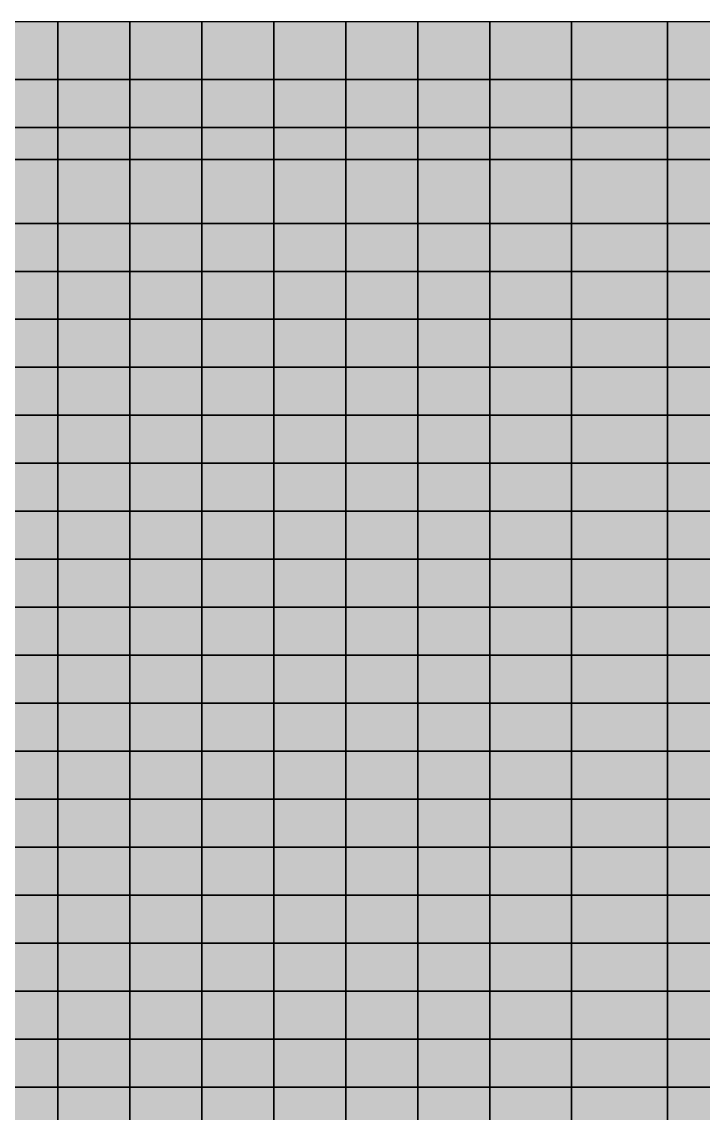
# Model space of a CAD drawing. Header units: inches. Extents: x -100 to 100, y -41 to 41.
# Drawn here: x 43.05 to 57.24, y -18.54 to 4.2 of the extents above; entities that cross this region are included whole.
import ezdxf

# ---------------------------------------------------------------- set-up
doc = ezdxf.new("R2010")
doc.units = ezdxf.units.IN
doc.header["$MEASUREMENT"] = 0

msp = doc.modelspace()

# ---------------------------------------------------------------- linework, layer by layer
at = {"color": 18, "true_color": 0x000000, "transparency": 33554532}
for p, q in [((43.8, 4.2), (42.3, 4.2)), ((43.8, 3), (43.8, 4.2)), ((45.3, 4.2), (43.8, 4.2)), ((43.8, 4.2), (43.8, 3)), ((45.3, 3), (45.3, 4.2)), ((46.8, 4.2), (45.3, 4.2)), ((45.3, 4.2), (45.3, 3)), ((46.8, 3), (46.8, 4.2)), ((48.3, 4.2), (46.8, 4.2)), ((46.8, 4.2), (46.8, 3)), ((48.3, 3), (48.3, 4.2)), ((49.8, 4.2), (48.3, 4.2)), ((48.3, 4.2), (48.3, 3)), ((49.8, 3), (49.8, 4.2)), ((51.3, 4.2), (49.8, 4.2)), ((49.8, 4.2), (49.8, 3)), ((51.3, 3), (51.3, 4.2)), ((52.8, 4.2), (51.3, 4.2)), ((51.3, 4.2), (51.3, 3)), ((52.8, 3), (52.8, 4.2)), ((54.5, 4.2), (52.8, 4.2)), ((52.8, 4.2), (52.8, 3)), ((54.5, 3), (54.5, 4.2)), ((56.5, 4.2), (54.5, 4.2)), ((54.5, 4.2), (54.5, 3)), ((54.5, 4.2), (54.5, 4.2)), ((56.5, 3), (56.5, 4.2)), ((58.5, 4.2), (56.5, 4.2)), ((56.5, 4.2), (56.5, 3)), ((43.8, 3), (42.3, 3)), ((42.3, 3), (43.8, 3)), ((43.8, 2), (43.8, 3)), ((45.3, 3), (43.8, 3)), ((43.8, 3), (43.8, 2)), ((43.8, 3), (45.3, 3)), ((45.3, 2), (45.3, 3)), ((46.8, 3), (45.3, 3)), ((45.3, 3), (45.3, 2)), ((45.3, 3), (46.8, 3)), ((46.8, 2), (46.8, 3)), ((46.8, 3), (46.8, 2)), ((48.3, 3), (46.8, 3)), ((46.8, 3), (48.3, 3)), ((48.3, 2), (48.3, 3)), ((48.3, 3), (48.3, 2)), ((49.8, 3), (48.3, 3)), ((48.3, 3), (49.8, 3)), ((49.8, 2), (49.8, 3)), ((49.8, 3), (49.8, 2)), ((51.3, 3), (49.8, 3)), ((49.8, 3), (51.3, 3)), ((51.3, 2), (51.3, 3)), ((52.8, 3), (51.3, 3)), ((51.3, 3), (51.3, 2)), ((51.3, 3), (52.8, 3)), ((52.8, 2), (52.8, 3)), ((52.8, 3), (52.8, 2)), ((54.5, 3), (52.8, 3)), ((52.8, 3), (54.5, 3)), ((54.5, 2), (54.5, 3)), ((56.5, 3), (54.5, 3)), ((54.5, 3), (54.5, 2)), ((54.5, 3), (56.5, 3)), ((54.5, 3), (54.5, 3)), ((56.5, 2), (56.5, 3)), ((58.5, 3), (56.5, 3)), ((56.5, 3), (56.5, 2)), ((56.5, 3), (58.5, 3)), ((43.8, 2), (42.3, 2)), ((42.3, 2), (43.8, 2)), ((43.8, 1.33), (43.8, 2)), ((45.3, 2), (43.8, 2)), ((43.8, 2), (43.8, 1.33)), ((43.8, 2), (45.3, 2)), ((45.3, 1.33), (45.3, 2)), ((46.8, 2), (45.3, 2)), ((45.3, 2), (45.3, 1.33)), ((45.3, 2), (46.8, 2)), ((46.8, 1.33), (46.8, 2)), ((48.3, 2), (46.8, 2)), ((46.8, 2), (46.8, 1.33)), ((46.8, 2), (48.3, 2)), ((48.3, 1.33), (48.3, 2)), ((49.8, 2), (48.3, 2)), ((48.3, 2), (48.3, 1.33)), ((48.3, 2), (49.8, 2)), ((49.8, 1.33), (49.8, 2)), ((51.3, 2), (49.8, 2)), ((49.8, 2), (49.8, 1.33)), ((49.8, 2), (51.3, 2)), ((51.3, 1.33), (51.3, 2)), ((51.3, 2), (51.3, 1.33)), ((52.8, 2), (51.3, 2)), ((51.3, 2), (52.8, 2)), ((52.8, 1.33), (52.8, 2)), ((54.5, 2), (52.8, 2)), ((52.8, 2), (52.8, 1.33)), ((52.8, 2), (54.5, 2)), ((54.5, 1.33), (54.5, 2)), ((56.5, 2), (54.5, 2)), ((54.5, 2), (54.5, 1.33)), ((54.5, 2), (56.5, 2)), ((54.5, 2), (54.5, 2)), ((56.5, 1.33), (56.5, 2)), ((58.5, 2), (56.5, 2)), ((56.5, 2), (56.5, 1.33)), ((56.5, 2), (58.5, 2)), ((43.8, 1.33), (42.3, 1.33)), ((42.3, 1.33), (43.8, 1.33)), ((43.8, 0), (43.8, 1.33)), ((45.3, 1.33), (43.8, 1.33)), ((43.8, 1.33), (43.8, 0)), ((43.8, 1.33), (45.3, 1.33)), ((45.3, 0), (45.3, 1.33)), ((46.8, 1.33), (45.3, 1.33)), ((45.3, 1.33), (45.3, 0)), ((45.3, 1.33), (46.8, 1.33)), ((46.8, 0), (46.8, 1.33)), ((48.3, 1.33), (46.8, 1.33)), ((46.8, 1.33), (46.8, 0)), ((46.8, 1.33), (48.3, 1.33)), ((48.3, 0), (48.3, 1.33)), ((49.8, 1.33), (48.3, 1.33)), ((48.3, 1.33), (48.3, 0)), ((48.3, 1.33), (49.8, 1.33)), ((49.8, 0), (49.8, 1.33)), ((51.3, 1.33), (49.8, 1.33)), ((49.8, 1.33), (49.8, 0)), ((49.8, 1.33), (51.3, 1.33)), ((51.3, 0), (51.3, 1.33)), ((51.3, 1.33), (51.3, 0)), ((52.8, 1.33), (51.3, 1.33)), ((51.3, 1.33), (52.8, 1.33)), ((52.8, 0), (52.8, 1.33)), ((54.5, 1.33), (52.8, 1.33)), ((52.8, 1.33), (52.8, 0)), ((52.8, 1.33), (54.5, 1.33)), ((54.5, 0), (54.5, 1.33)), ((56.5, 1.33), (54.5, 1.33)), ((54.5, 1.33), (54.5, 0)), ((54.5, 1.33), (56.5, 1.33)), ((54.5, 1.33), (54.5, 1.33)), ((56.5, 0), (56.5, 1.33)), ((58.5, 1.33), (56.5, 1.33)), ((56.5, 1.33), (56.5, 0)), ((56.5, 1.33), (58.5, 1.33)), ((43.8, 0), (42.3, 0)), ((42.3, 0), (43.8, 0)), ((43.8, -1), (43.8, 0)), ((43.8, 0), (43.8, -1)), ((45.3, 0), (43.8, 0)), ((43.8, 0), (45.3, 0)), ((45.3, -1), (45.3, 0)), ((45.3, 0), (45.3, -1)), ((46.8, 0), (45.3, 0)), ((45.3, 0), (46.8, 0)), ((46.8, -1), (46.8, 0)), ((46.8, 0), (46.8, -1)), ((48.3, 0), (46.8, 0)), ((46.8, 0), (48.3, 0)), ((48.3, -1), (48.3, 0)), ((48.3, 0), (48.3, -1)), ((49.8, 0), (48.3, 0)), ((48.3, 0), (49.8, 0)), ((49.8, -1), (49.8, 0)), ((49.8, 0), (49.8, -1)), ((51.3, 0), (49.8, 0)), ((49.8, 0), (51.3, 0)), ((51.3, -1), (51.3, 0)), ((51.3, 0), (51.3, -1)), ((52.8, 0), (51.3, 0)), ((51.3, 0), (52.8, 0)), ((52.8, -1), (52.8, 0)), ((54.5, 0), (52.8, 0)), ((52.8, 0), (52.8, -1)), ((52.8, 0), (54.5, 0)), ((54.5, -1), (54.5, 0)), ((54.5, 0), (56.5, 0)), ((56.5, 0), (54.5, 0)), ((54.5, 0), (54.5, -1)), ((54.5, 0), (54.5, 0)), ((56.5, -1), (56.5, 0)), ((58.5, 0), (56.5, 0)), ((56.5, 0), (56.5, -1)), ((56.5, 0), (58.5, 0)), ((43.8, -1), (42.3, -1)), ((42.3, -1), (43.8, -1)), ((43.8, -2), (43.8, -1)), ((45.3, -1), (43.8, -1)), ((43.8, -1), (43.8, -2)), ((43.8, -1), (45.3, -1)), ((45.3, -2), (45.3, -1)), ((46.8, -1), (45.3, -1)), ((45.3, -1), (45.3, -2)), ((45.3, -1), (46.8, -1)), ((46.8, -2), (46.8, -1)), ((46.8, -1), (46.8, -2)), ((48.3, -1), (46.8, -1)), ((46.8, -1), (48.3, -1)), ((48.3, -2), (48.3, -1)), ((48.3, -1), (48.3, -2)), ((49.8, -1), (48.3, -1)), ((48.3, -1), (49.8, -1)), ((49.8, -2), (49.8, -1)), ((49.8, -1), (49.8, -2)), ((51.3, -1), (49.8, -1)), ((49.8, -1), (51.3, -1)), ((51.3, -2), (51.3, -1)), ((52.8, -1), (51.3, -1)), ((51.3, -1), (51.3, -2)), ((51.3, -1), (52.8, -1)), ((52.8, -2), (52.8, -1)), ((54.5, -1), (52.8, -1)), ((52.8, -1), (52.8, -2)), ((52.8, -1), (54.5, -1)), ((54.5, -2), (54.5, -1)), ((56.5, -1), (54.5, -1)), ((54.5, -1), (54.5, -2)), ((54.5, -1), (56.5, -1)), ((54.5, -1), (54.5, -1)), ((56.5, -2), (56.5, -1)), ((58.5, -1), (56.5, -1)), ((56.5, -1), (56.5, -2)), ((56.5, -1), (58.5, -1)), ((43.8, -2), (42.3, -2)), ((42.3, -2), (43.8, -2)), ((43.8, -3), (43.8, -2)), ((45.3, -2), (43.8, -2)), ((43.8, -2), (43.8, -3)), ((43.8, -2), (45.3, -2)), ((45.3, -3), (45.3, -2)), ((46.8, -2), (45.3, -2)), ((45.3, -2), (45.3, -3)), ((45.3, -2), (46.8, -2)), ((46.8, -3), (46.8, -2)), ((46.8, -2), (46.8, -3)), ((48.3, -2), (46.8, -2)), ((46.8, -2), (48.3, -2)), ((48.3, -3), (48.3, -2)), ((49.8, -2), (48.3, -2)), ((48.3, -2), (48.3, -3)), ((48.3, -2), (49.8, -2)), ((49.8, -3), (49.8, -2)), ((51.3, -2), (49.8, -2)), ((49.8, -2), (49.8, -3)), ((49.8, -2), (51.3, -2)), ((51.3, -3), (51.3, -2)), ((52.8, -2), (51.3, -2)), ((51.3, -2), (51.3, -3)), ((51.3, -2), (52.8, -2)), ((52.8, -3), (52.8, -2)), ((52.8, -2), (54.5, -2)), ((54.5, -2), (52.8, -2)), ((52.8, -2), (52.8, -3)), ((54.5, -3), (54.5, -2)), ((56.5, -2), (54.5, -2)), ((54.5, -2), (54.5, -3)), ((54.5, -2), (56.5, -2)), ((54.5, -2), (54.5, -2)), ((56.5, -3), (56.5, -2)), ((58.5, -2), (56.5, -2)), ((56.5, -2), (56.5, -3)), ((56.5, -2), (58.5, -2)), ((43.8, -3), (42.3, -3)), ((42.3, -3), (43.8, -3)), ((43.8, -4), (43.8, -3)), ((45.3, -3), (43.8, -3)), ((43.8, -3), (43.8, -4)), ((43.8, -3), (45.3, -3)), ((45.3, -4), (45.3, -3)), ((46.8, -3), (45.3, -3)), ((45.3, -3), (45.3, -4)), ((45.3, -3), (46.8, -3)), ((46.8, -4), (46.8, -3)), ((46.8, -3), (48.3, -3)), ((46.8, -3), (46.8, -4)), ((48.3, -3), (46.8, -3)), ((48.3, -4), (48.3, -3)), ((49.8, -3), (48.3, -3)), ((48.3, -3), (48.3, -4)), ((48.3, -3), (49.8, -3)), ((49.8, -4), (49.8, -3)), ((51.3, -3), (49.8, -3)), ((49.8, -3), (49.8, -4)), ((49.8, -3), (51.3, -3)), ((51.3, -4), (51.3, -3)), ((52.8, -3), (51.3, -3)), ((51.3, -3), (51.3, -4)), ((51.3, -3), (52.8, -3)), ((52.8, -4), (52.8, -3)), ((54.5, -3), (52.8, -3)), ((52.8, -3), (52.8, -4)), ((52.8, -3), (54.5, -3)), ((54.5, -4), (54.5, -3)), ((56.5, -3), (54.5, -3)), ((54.5, -3), (54.5, -4)), ((54.5, -3), (56.5, -3)), ((54.5, -3), (54.5, -3)), ((56.5, -4), (56.5, -3)), ((58.5, -3), (56.5, -3)), ((56.5, -3), (56.5, -4)), ((56.5, -3), (58.5, -3)), ((43.8, -4), (42.3, -4)), ((42.3, -4), (43.8, -4)), ((43.8, -5), (43.8, -4)), ((45.3, -4), (43.8, -4)), ((43.8, -4), (43.8, -5)), ((43.8, -4), (45.3, -4)), ((45.3, -5), (45.3, -4)), ((46.8, -4), (45.3, -4)), ((45.3, -4), (45.3, -5)), ((45.3, -4), (46.8, -4)), ((46.8, -5), (46.8, -4)), ((46.8, -4), (46.8, -5)), ((48.3, -4), (46.8, -4)), ((46.8, -4), (48.3, -4)), ((48.3, -5), (48.3, -4)), ((48.3, -4), (48.3, -5)), ((49.8, -4), (48.3, -4)), ((48.3, -4), (49.8, -4)), ((49.8, -5), (49.8, -4)), ((49.8, -4), (49.8, -5)), ((51.3, -4), (49.8, -4)), ((49.8, -4), (51.3, -4)), ((51.3, -5), (51.3, -4)), ((52.8, -4), (51.3, -4)), ((51.3, -4), (51.3, -5)), ((51.3, -4), (52.8, -4)), ((52.8, -5), (52.8, -4)), ((54.5, -4), (52.8, -4)), ((52.8, -4), (52.8, -5)), ((52.8, -4), (54.5, -4)), ((54.5, -5), (54.5, -4)), ((56.5, -4), (54.5, -4)), ((54.5, -4), (54.5, -5)), ((54.5, -4), (56.5, -4)), ((54.5, -4), (54.5, -4)), ((56.5, -5), (56.5, -4)), ((58.5, -4), (56.5, -4)), ((56.5, -4), (56.5, -5)), ((56.5, -4), (58.5, -4)), ((43.8, -5), (42.3, -5)), ((42.3, -5), (43.8, -5)), ((43.8, -6), (43.8, -5)), ((45.3, -5), (43.8, -5)), ((43.8, -5), (43.8, -6)), ((43.8, -5), (45.3, -5)), ((45.3, -6), (45.3, -5)), ((46.8, -5), (45.3, -5)), ((45.3, -5), (45.3, -6)), ((45.3, -5), (46.8, -5)), ((46.8, -6), (46.8, -5)), ((46.8, -5), (46.8, -6)), ((48.3, -5), (46.8, -5)), ((46.8, -5), (48.3, -5)), ((48.3, -6), (48.3, -5)), ((49.8, -5), (48.3, -5)), ((48.3, -5), (48.3, -6)), ((48.3, -5), (49.8, -5)), ((49.8, -6), (49.8, -5)), ((51.3, -5), (49.8, -5)), ((49.8, -5), (49.8, -6)), ((49.8, -5), (51.3, -5)), ((51.3, -6), (51.3, -5)), ((52.8, -5), (51.3, -5)), ((51.3, -5), (51.3, -6)), ((51.3, -5), (52.8, -5)), ((52.8, -6), (52.8, -5)), ((54.5, -5), (52.8, -5)), ((52.8, -5), (52.8, -6)), ((52.8, -5), (54.5, -5)), ((54.5, -6), (54.5, -5)), ((56.5, -5), (54.5, -5)), ((54.5, -5), (54.5, -6)), ((54.5, -5), (56.5, -5)), ((54.5, -5), (54.5, -5)), ((56.5, -6), (56.5, -5)), ((56.5, -5), (58.5, -5)), ((58.5, -5), (56.5, -5)), ((56.5, -5), (56.5, -6)), ((43.8, -6), (42.3, -6)), ((42.3, -6), (43.8, -6)), ((43.8, -7), (43.8, -6)), ((45.3, -6), (43.8, -6)), ((43.8, -6), (43.8, -7)), ((43.8, -6), (45.3, -6)), ((45.3, -7), (45.3, -6)), ((46.8, -6), (45.3, -6)), ((45.3, -6), (45.3, -7)), ((45.3, -6), (46.8, -6)), ((46.8, -7), (46.8, -6)), ((46.8, -6), (46.8, -7)), ((48.3, -6), (46.8, -6)), ((46.8, -6), (48.3, -6)), ((48.3, -7), (48.3, -6)), ((49.8, -6), (48.3, -6)), ((48.3, -6), (48.3, -7)), ((48.3, -6), (49.8, -6)), ((49.8, -7), (49.8, -6)), ((51.3, -6), (49.8, -6)), ((49.8, -6), (49.8, -7)), ((49.8, -6), (51.3, -6)), ((51.3, -7), (51.3, -6)), ((52.8, -6), (51.3, -6)), ((51.3, -6), (51.3, -7)), ((51.3, -6), (52.8, -6)), ((52.8, -7), (52.8, -6)), ((54.5, -6), (52.8, -6)), ((52.8, -6), (52.8, -7)), ((52.8, -6), (54.5, -6)), ((54.5, -7), (54.5, -6)), ((56.5, -6), (54.5, -6)), ((54.5, -6), (54.5, -7)), ((54.5, -6), (56.5, -6)), ((54.5, -6), (54.5, -6)), ((56.5, -7), (56.5, -6)), ((58.5, -6), (56.5, -6)), ((56.5, -6), (56.5, -7)), ((56.5, -6), (58.5, -6)), ((42.3, -7), (43.8, -7)), ((43.8, -7), (42.3, -7)), ((43.8, -8), (43.8, -7)), ((45.3, -7), (43.8, -7)), ((43.8, -7), (43.8, -8)), ((43.8, -7), (45.3, -7)), ((45.3, -8), (45.3, -7)), ((46.8, -7), (45.3, -7)), ((45.3, -7), (45.3, -8)), ((45.3, -7), (46.8, -7)), ((46.8, -8), (46.8, -7)), ((46.8, -7), (46.8, -8)), ((48.3, -7), (46.8, -7)), ((46.8, -7), (48.3, -7)), ((48.3, -8), (48.3, -7)), ((48.3, -7), (49.8, -7)), ((49.8, -7), (48.3, -7)), ((48.3, -7), (48.3, -8)), ((49.8, -8), (49.8, -7)), ((51.3, -7), (49.8, -7)), ((49.8, -7), (49.8, -8)), ((49.8, -7), (51.3, -7)), ((51.3, -8), (51.3, -7)), ((52.8, -7), (51.3, -7)), ((51.3, -7), (51.3, -8)), ((51.3, -7), (52.8, -7)), ((52.8, -8), (52.8, -7)), ((54.5, -7), (52.8, -7)), ((52.8, -7), (52.8, -8)), ((52.8, -7), (54.5, -7)), ((54.5, -8), (54.5, -7)), ((56.5, -7), (54.5, -7)), ((54.5, -7), (54.5, -8)), ((54.5, -7), (56.5, -7)), ((54.5, -7), (54.5, -7)), ((56.5, -8), (56.5, -7)), ((58.5, -7), (56.5, -7)), ((56.5, -7), (56.5, -8)), ((56.5, -7), (58.5, -7)), ((43.8, -8), (42.3, -8)), ((42.3, -8), (43.8, -8)), ((43.8, -9), (43.8, -8)), ((45.3, -8), (43.8, -8)), ((43.8, -8), (43.8, -9)), ((43.8, -8), (45.3, -8)), ((45.3, -9), (45.3, -8)), ((46.8, -8), (45.3, -8)), ((45.3, -8), (45.3, -9)), ((45.3, -8), (46.8, -8)), ((46.8, -9), (46.8, -8)), ((48.3, -8), (46.8, -8)), ((46.8, -8), (46.8, -9)), ((46.8, -8), (48.3, -8)), ((48.3, -9), (48.3, -8)), ((49.8, -8), (48.3, -8)), ((48.3, -8), (48.3, -9)), ((48.3, -8), (49.8, -8)), ((49.8, -9), (49.8, -8)), ((51.3, -8), (49.8, -8)), ((49.8, -8), (49.8, -9)), ((49.8, -8), (51.3, -8)), ((51.3, -9), (51.3, -8)), ((52.8, -8), (51.3, -8)), ((51.3, -8), (51.3, -9)), ((51.3, -8), (52.8, -8)), ((52.8, -9), (52.8, -8)), ((54.5, -8), (52.8, -8)), ((52.8, -8), (52.8, -9)), ((52.8, -8), (54.5, -8)), ((54.5, -9), (54.5, -8)), ((56.5, -8), (54.5, -8)), ((54.5, -8), (54.5, -9)), ((54.5, -8), (56.5, -8)), ((54.5, -8), (54.5, -8)), ((56.5, -9), (56.5, -8)), ((58.5, -8), (56.5, -8)), ((56.5, -8), (56.5, -9)), ((56.5, -8), (58.5, -8)), ((43.8, -9), (42.3, -9)), ((42.3, -9), (43.8, -9)), ((43.8, -10), (43.8, -9)), ((45.3, -9), (43.8, -9)), ((43.8, -9), (43.8, -10)), ((43.8, -9), (45.3, -9)), ((45.3, -10), (45.3, -9)), ((46.8, -9), (45.3, -9)), ((45.3, -9), (45.3, -10)), ((45.3, -9), (46.8, -9)), ((46.8, -10), (46.8, -9)), ((46.8, -9), (46.8, -10)), ((48.3, -9), (46.8, -9)), ((46.8, -9), (48.3, -9)), ((48.3, -10), (48.3, -9)), ((49.8, -9), (48.3, -9)), ((48.3, -9), (48.3, -10)), ((48.3, -9), (49.8, -9)), ((49.8, -10), (49.8, -9)), ((51.3, -9), (49.8, -9)), ((49.8, -9), (49.8, -10)), ((49.8, -9), (51.3, -9)), ((51.3, -10), (51.3, -9)), ((52.8, -9), (51.3, -9)), ((51.3, -9), (51.3, -10)), ((51.3, -9), (52.8, -9)), ((52.8, -10), (52.8, -9)), ((52.8, -9), (52.8, -10)), ((54.5, -9), (52.8, -9)), ((52.8, -9), (54.5, -9)), ((54.5, -10), (54.5, -9)), ((56.5, -9), (54.5, -9)), ((54.5, -9), (54.5, -10)), ((54.5, -9), (56.5, -9)), ((54.5, -9), (54.5, -9)), ((56.5, -10), (56.5, -9)), ((58.5, -9), (56.5, -9)), ((56.5, -9), (56.5, -10)), ((56.5, -9), (58.5, -9)), ((43.8, -10), (42.3, -10)), ((42.3, -10), (43.8, -10)), ((43.8, -11), (43.8, -10)), ((45.3, -10), (43.8, -10)), ((43.8, -10), (43.8, -11)), ((43.8, -10), (45.3, -10)), ((45.3, -11), (45.3, -10)), ((46.8, -10), (45.3, -10)), ((45.3, -10), (45.3, -11)), ((45.3, -10), (46.8, -10)), ((46.8, -11), (46.8, -10)), ((46.8, -10), (46.8, -11)), ((48.3, -10), (46.8, -10)), ((46.8, -10), (48.3, -10)), ((48.3, -11), (48.3, -10)), ((48.3, -10), (48.3, -11)), ((49.8, -10), (48.3, -10)), ((48.3, -10), (49.8, -10)), ((49.8, -11), (49.8, -10)), ((49.8, -10), (49.8, -11)), ((51.3, -10), (49.8, -10)), ((49.8, -10), (51.3, -10)), ((51.3, -11), (51.3, -10)), ((52.8, -10), (51.3, -10)), ((51.3, -10), (51.3, -11)), ((51.3, -10), (52.8, -10)), ((52.8, -11), (52.8, -10)), ((52.8, -10), (52.8, -11)), ((54.5, -10), (52.8, -10)), ((52.8, -10), (54.5, -10)), ((54.5, -11), (54.5, -10)), ((56.5, -10), (54.5, -10)), ((54.5, -10), (54.5, -11)), ((54.5, -10), (56.5, -10)), ((54.5, -10), (54.5, -10)), ((56.5, -11), (56.5, -10)), ((58.5, -10), (56.5, -10)), ((56.5, -10), (56.5, -11)), ((56.5, -10), (58.5, -10)), ((43.8, -11), (42.3, -11)), ((42.3, -11), (43.8, -11)), ((43.8, -12), (43.8, -11)), ((43.8, -11), (45.3, -11)), ((45.3, -11), (43.8, -11)), ((43.8, -11), (43.8, -12)), ((45.3, -12), (45.3, -11)), ((46.8, -11), (45.3, -11)), ((45.3, -11), (45.3, -12)), ((45.3, -11), (46.8, -11)), ((46.8, -12), (46.8, -11)), ((46.8, -11), (46.8, -12)), ((48.3, -11), (46.8, -11)), ((46.8, -11), (48.3, -11)), ((48.3, -12), (48.3, -11)), ((48.3, -11), (48.3, -12)), ((49.8, -11), (48.3, -11)), ((48.3, -11), (49.8, -11)), ((49.8, -12), (49.8, -11)), ((49.8, -11), (51.3, -11)), ((49.8, -11), (49.8, -12)), ((51.3, -11), (49.8, -11)), ((51.3, -12), (51.3, -11)), ((52.8, -11), (51.3, -11)), ((51.3, -11), (51.3, -12)), ((51.3, -11), (52.8, -11)), ((52.8, -12), (52.8, -11)), ((52.8, -11), (52.8, -12)), ((54.5, -11), (52.8, -11)), ((52.8, -11), (54.5, -11)), ((54.5, -12), (54.5, -11)), ((56.5, -11), (54.5, -11)), ((54.5, -11), (54.5, -12)), ((54.5, -11), (56.5, -11)), ((54.5, -11), (54.5, -11)), ((56.5, -12), (56.5, -11)), ((58.5, -11), (56.5, -11)), ((56.5, -11), (56.5, -12)), ((56.5, -11), (58.5, -11)), ((43.8, -12), (42.3, -12)), ((42.3, -12), (43.8, -12)), ((43.8, -13), (43.8, -12)), ((45.3, -12), (43.8, -12)), ((43.8, -12), (43.8, -13)), ((43.8, -12), (45.3, -12)), ((45.3, -13), (45.3, -12)), ((46.8, -12), (45.3, -12)), ((45.3, -12), (45.3, -13)), ((45.3, -12), (46.8, -12)), ((46.8, -13), (46.8, -12)), ((46.8, -12), (46.8, -13)), ((48.3, -12), (46.8, -12)), ((46.8, -12), (48.3, -12)), ((48.3, -13), (48.3, -12)), ((48.3, -12), (48.3, -13)), ((49.8, -12), (48.3, -12)), ((48.3, -12), (49.8, -12)), ((49.8, -13), (49.8, -12)), ((49.8, -12), (49.8, -13)), ((51.3, -12), (49.8, -12)), ((49.8, -12), (51.3, -12)), ((51.3, -13), (51.3, -12)), ((52.8, -12), (51.3, -12)), ((51.3, -12), (51.3, -13)), ((51.3, -12), (52.8, -12)), ((52.8, -13), (52.8, -12)), ((52.8, -12), (52.8, -13)), ((54.5, -12), (52.8, -12)), ((52.8, -12), (54.5, -12)), ((54.5, -13), (54.5, -12)), ((56.5, -12), (54.5, -12)), ((54.5, -12), (54.5, -13)), ((54.5, -12), (56.5, -12)), ((54.5, -12), (54.5, -12)), ((56.5, -13), (56.5, -12)), ((58.5, -12), (56.5, -12)), ((56.5, -12), (56.5, -13)), ((56.5, -12), (58.5, -12)), ((43.8, -13), (42.3, -13)), ((42.3, -13), (43.8, -13)), ((43.8, -14), (43.8, -13)), ((45.3, -13), (43.8, -13)), ((43.8, -13), (43.8, -14)), ((43.8, -13), (45.3, -13)), ((45.3, -14), (45.3, -13)), ((46.8, -13), (45.3, -13)), ((45.3, -13), (45.3, -14)), ((45.3, -13), (46.8, -13)), ((46.8, -14), (46.8, -13)), ((46.8, -13), (46.8, -14)), ((48.3, -13), (46.8, -13)), ((46.8, -13), (48.3, -13)), ((48.3, -14), (48.3, -13)), ((48.3, -13), (48.3, -14)), ((49.8, -13), (48.3, -13)), ((48.3, -13), (49.8, -13)), ((49.8, -14), (49.8, -13)), ((49.8, -13), (49.8, -14)), ((51.3, -13), (49.8, -13)), ((49.8, -13), (51.3, -13)), ((51.3, -14), (51.3, -13)), ((52.8, -13), (51.3, -13)), ((51.3, -13), (51.3, -14)), ((51.3, -13), (52.8, -13)), ((52.8, -14), (52.8, -13)), ((52.8, -13), (52.8, -14)), ((54.5, -13), (52.8, -13)), ((52.8, -13), (54.5, -13)), ((54.5, -14), (54.5, -13)), ((56.5, -13), (54.5, -13)), ((54.5, -13), (54.5, -14)), ((54.5, -13), (56.5, -13)), ((54.5, -13), (54.5, -13)), ((56.5, -14), (56.5, -13)), ((58.5, -13), (56.5, -13)), ((56.5, -13), (56.5, -14)), ((56.5, -13), (58.5, -13)), ((43.8, -14), (42.3, -14)), ((42.3, -14), (43.8, -14)), ((43.8, -15), (43.8, -14)), ((45.3, -14), (43.8, -14)), ((43.8, -14), (43.8, -15)), ((43.8, -14), (45.3, -14)), ((45.3, -15), (45.3, -14)), ((46.8, -14), (45.3, -14)), ((45.3, -14), (45.3, -15)), ((45.3, -14), (46.8, -14)), ((46.8, -15), (46.8, -14)), ((48.3, -14), (46.8, -14)), ((46.8, -14), (46.8, -15)), ((46.8, -14), (48.3, -14)), ((48.3, -15), (48.3, -14)), ((49.8, -14), (48.3, -14)), ((48.3, -14), (48.3, -15)), ((48.3, -14), (49.8, -14)), ((49.8, -15), (49.8, -14)), ((51.3, -14), (49.8, -14)), ((49.8, -14), (49.8, -15)), ((49.8, -14), (51.3, -14)), ((51.3, -15), (51.3, -14)), ((52.8, -14), (51.3, -14)), ((51.3, -14), (51.3, -15)), ((51.3, -14), (52.8, -14)), ((52.8, -15), (52.8, -14)), ((54.5, -14), (52.8, -14)), ((52.8, -14), (52.8, -15)), ((52.8, -14), (54.5, -14)), ((54.5, -15), (54.5, -14)), ((56.5, -14), (54.5, -14)), ((54.5, -14), (54.5, -15)), ((54.5, -14), (56.5, -14)), ((54.5, -14), (54.5, -14)), ((56.5, -15), (56.5, -14)), ((58.5, -14), (56.5, -14)), ((56.5, -14), (56.5, -15)), ((56.5, -14), (58.5, -14)), ((43.8, -15), (42.3, -15)), ((42.3, -15), (43.8, -15)), ((43.8, -16), (43.8, -15)), ((45.3, -15), (43.8, -15)), ((43.8, -15), (43.8, -16)), ((43.8, -15), (45.3, -15)), ((45.3, -16), (45.3, -15)), ((45.3, -15), (46.8, -15)), ((46.8, -15), (45.3, -15)), ((45.3, -15), (45.3, -16)), ((46.8, -16), (46.8, -15)), ((46.8, -15), (46.8, -16)), ((48.3, -15), (46.8, -15)), ((46.8, -15), (48.3, -15)), ((48.3, -16), (48.3, -15)), ((48.3, -15), (48.3, -16)), ((49.8, -15), (48.3, -15)), ((48.3, -15), (49.8, -15)), ((49.8, -16), (49.8, -15)), ((49.8, -15), (49.8, -16)), ((51.3, -15), (49.8, -15)), ((49.8, -15), (51.3, -15)), ((51.3, -16), (51.3, -15)), ((51.3, -15), (52.8, -15)), ((52.8, -15), (51.3, -15)), ((51.3, -15), (51.3, -16)), ((52.8, -16), (52.8, -15)), ((52.8, -15), (52.8, -16)), ((54.5, -15), (52.8, -15)), ((52.8, -15), (54.5, -15)), ((54.5, -16), (54.5, -15)), ((56.5, -15), (54.5, -15)), ((54.5, -15), (54.5, -16)), ((54.5, -15), (56.5, -15)), ((54.5, -15), (54.5, -15)), ((56.5, -16), (56.5, -15)), ((58.5, -15), (56.5, -15)), ((56.5, -15), (56.5, -16)), ((56.5, -15), (58.5, -15)), ((43.8, -16), (42.3, -16)), ((42.3, -16), (43.8, -16)), ((43.8, -17), (43.8, -16)), ((45.3, -16), (43.8, -16)), ((43.8, -16), (43.8, -17)), ((43.8, -16), (45.3, -16)), ((45.3, -17), (45.3, -16)), ((46.8, -16), (45.3, -16)), ((45.3, -16), (45.3, -17)), ((45.3, -16), (46.8, -16)), ((46.8, -17), (46.8, -16)), ((46.8, -16), (46.8, -17)), ((48.3, -16), (46.8, -16)), ((46.8, -16), (48.3, -16)), ((48.3, -17), (48.3, -16)), ((48.3, -16), (48.3, -17)), ((49.8, -16), (48.3, -16)), ((48.3, -16), (49.8, -16)), ((49.8, -17), (49.8, -16)), ((51.3, -16), (49.8, -16)), ((49.8, -16), (49.8, -17)), ((49.8, -16), (51.3, -16)), ((51.3, -17), (51.3, -16)), ((51.3, -16), (51.3, -17)), ((52.8, -16), (51.3, -16)), ((51.3, -16), (52.8, -16)), ((52.8, -17), (52.8, -16)), ((54.5, -16), (52.8, -16)), ((52.8, -16), (52.8, -17)), ((52.8, -16), (54.5, -16)), ((54.5, -17), (54.5, -16)), ((54.5, -16), (56.5, -16)), ((56.5, -16), (54.5, -16)), ((54.5, -16), (54.5, -17)), ((54.5, -16), (54.5, -16)), ((56.5, -17), (56.5, -16)), ((58.5, -16), (56.5, -16)), ((56.5, -16), (56.5, -17)), ((56.5, -16), (58.5, -16)), ((43.8, -17), (42.3, -17)), ((42.3, -17), (43.8, -17)), ((43.8, -18), (43.8, -17)), ((45.3, -17), (43.8, -17)), ((43.8, -17), (43.8, -18)), ((43.8, -17), (45.3, -17)), ((45.3, -18), (45.3, -17)), ((46.8, -17), (45.3, -17)), ((45.3, -17), (45.3, -18)), ((45.3, -17), (46.8, -17)), ((46.8, -18), (46.8, -17)), ((46.8, -17), (46.8, -18)), ((48.3, -17), (46.8, -17)), ((46.8, -17), (48.3, -17)), ((48.3, -18), (48.3, -17)), ((49.8, -17), (48.3, -17)), ((48.3, -17), (48.3, -18)), ((48.3, -17), (49.8, -17)), ((49.8, -18), (49.8, -17)), ((51.3, -17), (49.8, -17)), ((49.8, -17), (49.8, -18)), ((49.8, -17), (51.3, -17)), ((51.3, -18), (51.3, -17)), ((51.3, -17), (51.3, -18)), ((52.8, -17), (51.3, -17)), ((51.3, -17), (52.8, -17)), ((52.8, -18), (52.8, -17)), ((54.5, -17), (52.8, -17)), ((52.8, -17), (52.8, -18)), ((52.8, -17), (54.5, -17)), ((54.5, -18), (54.5, -17)), ((56.5, -17), (54.5, -17)), ((54.5, -17), (54.5, -18)), ((54.5, -17), (56.5, -17)), ((54.5, -17), (54.5, -17)), ((56.5, -18), (56.5, -17)), ((58.5, -17), (56.5, -17)), ((56.5, -17), (56.5, -18)), ((56.5, -17), (58.5, -17)), ((43.8, -18), (42.3, -18)), ((42.3, -18), (43.8, -18)), ((43.8, -19), (43.8, -18)), ((45.3, -18), (43.8, -18)), ((43.8, -18), (43.8, -19)), ((43.8, -18), (45.3, -18)), ((45.3, -19), (45.3, -18)), ((46.8, -18), (45.3, -18)), ((45.3, -18), (45.3, -19)), ((45.3, -18), (46.8, -18)), ((46.8, -19), (46.8, -18)), ((46.8, -18), (46.8, -19)), ((48.3, -18), (46.8, -18)), ((46.8, -18), (48.3, -18)), ((48.3, -19), (48.3, -18)), ((48.3, -18), (48.3, -19)), ((49.8, -18), (48.3, -18)), ((48.3, -18), (49.8, -18)), ((49.8, -19), (49.8, -18)), ((49.8, -18), (49.8, -19)), ((51.3, -18), (49.8, -18)), ((49.8, -18), (51.3, -18)), ((51.3, -19), (51.3, -18)), ((51.3, -18), (51.3, -19)), ((52.8, -18), (51.3, -18)), ((51.3, -18), (52.8, -18)), ((52.8, -19), (52.8, -18)), ((52.8, -18), (54.5, -18)), ((54.5, -18), (52.8, -18)), ((52.8, -18), (52.8, -19)), ((54.5, -19), (54.5, -18)), ((56.5, -18), (54.5, -18)), ((54.5, -18), (54.5, -19)), ((54.5, -18), (56.5, -18)), ((54.5, -18), (54.5, -18)), ((56.5, -19), (56.5, -18)), ((58.5, -18), (56.5, -18)), ((56.5, -18), (56.5, -19)), ((56.5, -18), (58.5, -18))]:
    msp.add_line(p, q, dxfattribs=at)
at = {"color": 33, "true_color": 0xe99a4e, "transparency": 33554687}
for p, q in [((54.5, 4.2), (54.5, 4.2)), ((54.5, 3), (54.5, 3)), ((54.5, 2), (54.5, 2)), ((54.5, 1.33), (54.5, 1.33)), ((54.5, 0), (54.5, 0)), ((54.5, -1), (54.5, -1)), ((54.5, -2), (54.5, -2)), ((54.5, -3), (54.5, -3)), ((54.5, -4), (54.5, -4)), ((54.5, -5), (54.5, -5)), ((54.5, -6), (54.5, -6)), ((54.5, -7), (54.5, -7)), ((54.5, -8), (54.5, -8)), ((54.5, -9), (54.5, -9)), ((54.5, -10), (54.5, -10)), ((54.5, -11), (54.5, -11)), ((54.5, -12), (54.5, -12)), ((54.5, -13), (54.5, -13)), ((54.5, -14), (54.5, -14)), ((54.5, -15), (54.5, -15)), ((54.5, -16), (54.5, -16)), ((54.5, -17), (54.5, -17)), ((54.5, -18), (54.5, -18))]:
    msp.add_line(p, q, dxfattribs=at)
for points in [[(42.3, 3), (43.8, 3), (43.8, 4.2)], [(42.3, 3), (43.8, 4.2), (42.3, 4.2)], [(43.8, 3), (45.3, 3), (45.3, 4.2)], [(43.8, 3), (45.3, 4.2), (43.8, 4.2)], [(45.3, 3), (46.8, 3), (46.8, 4.2)], [(45.3, 3), (46.8, 4.2), (45.3, 4.2)], [(46.8, 3), (48.3, 3), (48.3, 4.2)], [(46.8, 3), (48.3, 4.2), (46.8, 4.2)], [(48.3, 3), (49.8, 3), (49.8, 4.2)], [(48.3, 3), (49.8, 4.2), (48.3, 4.2)], [(49.8, 3), (51.3, 3), (51.3, 4.2)], [(49.8, 3), (51.3, 4.2), (49.8, 4.2)], [(51.3, 3), (52.8, 3), (52.8, 4.2)], [(51.3, 3), (52.8, 4.2), (51.3, 4.2)], [(52.8, 3), (54.5, 3), (54.5, 4.2)], [(52.8, 3), (54.5, 4.2), (52.8, 4.2)], [(56.5, 3), (56.5, 4.2), (54.5, 4.2)], [(56.5, 3), (54.5, 4.2), (54.5, 3)], [(58.5, 3), (58.5, 4.2), (56.5, 4.2)], [(58.5, 3), (56.5, 4.2), (56.5, 3)], [(42.3, 2), (43.8, 2), (43.8, 3)], [(42.3, 2), (43.8, 3), (42.3, 3)], [(43.8, 2), (45.3, 2), (45.3, 3)], [(43.8, 2), (45.3, 3), (43.8, 3)], [(45.3, 2), (46.8, 2), (46.8, 3)], [(45.3, 2), (46.8, 3), (45.3, 3)], [(46.8, 3), (46.8, 2), (48.3, 2)], [(46.8, 3), (48.3, 2), (48.3, 3)], [(48.3, 3), (48.3, 2), (49.8, 2)], [(48.3, 3), (49.8, 2), (49.8, 3)], [(49.8, 3), (49.8, 2), (51.3, 2)], [(49.8, 3), (51.3, 2), (51.3, 3)], [(51.3, 2), (52.8, 2), (52.8, 3)], [(51.3, 2), (52.8, 3), (51.3, 3)], [(52.8, 3), (52.8, 2), (54.5, 2)], [(52.8, 3), (54.5, 2), (54.5, 3)], [(56.5, 2), (56.5, 3), (54.5, 3)], [(56.5, 2), (54.5, 3), (54.5, 2)], [(58.5, 2), (58.5, 3), (56.5, 3)], [(58.5, 2), (56.5, 3), (56.5, 2)], [(42.3, 2), (42.3, 1.33), (43.8, 1.33)], [(42.3, 2), (43.8, 1.33), (43.8, 2)], [(43.8, 1.33), (45.3, 1.33), (45.3, 2)], [(43.8, 1.33), (45.3, 2), (43.8, 2)], [(45.3, 1.33), (46.8, 1.33), (46.8, 2)], [(45.3, 1.33), (46.8, 2), (45.3, 2)], [(46.8, 1.33), (48.3, 1.33), (48.3, 2)], [(46.8, 1.33), (48.3, 2), (46.8, 2)], [(48.3, 1.33), (49.8, 1.33), (49.8, 2)], [(48.3, 1.33), (49.8, 2), (48.3, 2)], [(49.8, 1.33), (51.3, 1.33), (51.3, 2)], [(49.8, 1.33), (51.3, 2), (49.8, 2)], [(51.3, 2), (51.3, 1.33), (52.8, 1.33)], [(51.3, 2), (52.8, 1.33), (52.8, 2)], [(52.8, 1.33), (54.5, 1.33), (54.5, 2)], [(52.8, 1.33), (54.5, 2), (52.8, 2)], [(56.5, 1.33), (56.5, 2), (54.5, 2)], [(56.5, 1.33), (54.5, 2), (54.5, 1.33)], [(56.5, 1.33), (58.5, 1.33), (58.5, 2)], [(56.5, 1.33), (58.5, 2), (56.5, 2)]]:
    msp.add_solid(points, dxfattribs=at)
at = {"color": 173, "true_color": 0x6b48ec, "transparency": 33554687}
for points in [[(42.3, 1.33), (42.3, 0), (43.8, 0)], [(42.3, 1.33), (43.8, 0), (43.8, 1.33)], [(45.3, 1.33), (43.8, 1.33), (43.8, 0)], [(45.3, 1.33), (43.8, 0), (45.3, 0)], [(46.8, 1.33), (45.3, 1.33), (45.3, 0)], [(46.8, 1.33), (45.3, 0), (46.8, 0)], [(48.3, 1.33), (46.8, 1.33), (46.8, 0)], [(48.3, 1.33), (46.8, 0), (48.3, 0)], [(49.8, 1.33), (48.3, 1.33), (48.3, 0)], [(49.8, 1.33), (48.3, 0), (49.8, 0)], [(51.3, 1.33), (49.8, 1.33), (49.8, 0)], [(51.3, 1.33), (49.8, 0), (51.3, 0)], [(51.3, 1.33), (51.3, 0), (52.8, 0)], [(51.3, 1.33), (52.8, 0), (52.8, 1.33)], [(54.5, 1.33), (52.8, 1.33), (52.8, 0)], [(54.5, 1.33), (52.8, 0), (54.5, 0)], [(56.5, 0), (56.5, 1.33), (54.5, 1.33)], [(56.5, 0), (54.5, 1.33), (54.5, 0)], [(58.5, 1.33), (56.5, 1.33), (56.5, 0)], [(58.5, 1.33), (56.5, 0), (58.5, 0)], [(42.3, 0), (42.3, -1), (43.8, -1)], [(42.3, 0), (43.8, -1), (43.8, 0)], [(43.8, 0), (43.8, -1), (45.3, -1)], [(43.8, 0), (45.3, -1), (45.3, 0)], [(45.3, 0), (45.3, -1), (46.8, -1)], [(45.3, 0), (46.8, -1), (46.8, 0)], [(46.8, 0), (46.8, -1), (48.3, -1)], [(46.8, 0), (48.3, -1), (48.3, 0)], [(48.3, 0), (48.3, -1), (49.8, -1)], [(48.3, 0), (49.8, -1), (49.8, 0)], [(49.8, 0), (49.8, -1), (51.3, -1)], [(49.8, 0), (51.3, -1), (51.3, 0)], [(51.3, 0), (51.3, -1), (52.8, -1)], [(51.3, 0), (52.8, -1), (52.8, 0)], [(54.5, -1), (54.5, 0), (52.8, 0)], [(54.5, -1), (52.8, 0), (52.8, -1)], [(56.5, -1), (56.5, 0), (54.5, 0)], [(56.5, -1), (54.5, 0), (54.5, -1)], [(58.5, -1), (58.5, 0), (56.5, 0)], [(58.5, -1), (56.5, 0), (56.5, -1)], [(43.8, -1), (42.3, -1), (42.3, -2)], [(43.8, -1), (42.3, -2), (43.8, -2)], [(45.3, -1), (43.8, -1), (43.8, -2)], [(45.3, -1), (43.8, -2), (45.3, -2)], [(46.8, -1), (45.3, -1), (45.3, -2)], [(46.8, -1), (45.3, -2), (46.8, -2)], [(46.8, -1), (46.8, -2), (48.3, -2)], [(46.8, -1), (48.3, -2), (48.3, -1)], [(48.3, -1), (48.3, -2), (49.8, -2)], [(48.3, -1), (49.8, -2), (49.8, -1)], [(49.8, -1), (49.8, -2), (51.3, -2)], [(49.8, -1), (51.3, -2), (51.3, -1)], [(52.8, -1), (51.3, -1), (51.3, -2)], [(52.8, -1), (51.3, -2), (52.8, -2)], [(54.5, -2), (54.5, -1), (52.8, -1)], [(54.5, -2), (52.8, -1), (52.8, -2)], [(56.5, -2), (56.5, -1), (54.5, -1)], [(56.5, -2), (54.5, -1), (54.5, -2)], [(58.5, -2), (58.5, -1), (56.5, -1)], [(58.5, -2), (56.5, -1), (56.5, -2)], [(43.8, -2), (42.3, -2), (42.3, -3)], [(43.8, -2), (42.3, -3), (43.8, -3)], [(45.3, -2), (43.8, -2), (43.8, -3)], [(45.3, -2), (43.8, -3), (45.3, -3)], [(46.8, -2), (45.3, -2), (45.3, -3)], [(46.8, -2), (45.3, -3), (46.8, -3)], [(46.8, -2), (46.8, -3), (48.3, -3)], [(46.8, -2), (48.3, -3), (48.3, -2)], [(49.8, -2), (48.3, -2), (48.3, -3)], [(49.8, -2), (48.3, -3), (49.8, -3)], [(51.3, -2), (49.8, -2), (49.8, -3)], [(51.3, -2), (49.8, -3), (51.3, -3)], [(52.8, -2), (51.3, -2), (51.3, -3)], [(52.8, -2), (51.3, -3), (52.8, -3)], [(54.5, -3), (54.5, -2), (52.8, -2)], [(54.5, -3), (52.8, -2), (52.8, -3)], [(56.5, -3), (56.5, -2), (54.5, -2)], [(56.5, -3), (54.5, -2), (54.5, -3)], [(58.5, -2), (56.5, -2), (56.5, -3)], [(58.5, -2), (56.5, -3), (58.5, -3)], [(43.8, -3), (42.3, -3), (42.3, -4)], [(43.8, -3), (42.3, -4), (43.8, -4)], [(45.3, -3), (43.8, -3), (43.8, -4)], [(45.3, -3), (43.8, -4), (45.3, -4)], [(46.8, -3), (45.3, -3), (45.3, -4)], [(46.8, -3), (45.3, -4), (46.8, -4)], [(46.8, -3), (46.8, -4), (48.3, -4)], [(46.8, -3), (48.3, -4), (48.3, -3)], [(49.8, -3), (48.3, -3), (48.3, -4)], [(49.8, -3), (48.3, -4), (49.8, -4)], [(51.3, -3), (49.8, -3), (49.8, -4)], [(51.3, -3), (49.8, -4), (51.3, -4)], [(52.8, -3), (51.3, -3), (51.3, -4)], [(52.8, -3), (51.3, -4), (52.8, -4)], [(54.5, -4), (54.5, -3), (52.8, -3)], [(54.5, -4), (52.8, -3), (52.8, -4)], [(56.5, -3), (54.5, -3), (54.5, -4)], [(56.5, -3), (54.5, -4), (56.5, -4)], [(58.5, -3), (56.5, -3), (56.5, -4)], [(58.5, -3), (56.5, -4), (58.5, -4)], [(43.8, -4), (42.3, -4), (42.3, -5)], [(43.8, -4), (42.3, -5), (43.8, -5)], [(45.3, -4), (43.8, -4), (43.8, -5)], [(45.3, -4), (43.8, -5), (45.3, -5)], [(46.8, -4), (45.3, -4), (45.3, -5)], [(46.8, -4), (45.3, -5), (46.8, -5)], [(46.8, -4), (46.8, -5), (48.3, -5)], [(46.8, -4), (48.3, -5), (48.3, -4)], [(48.3, -4), (48.3, -5), (49.8, -5)], [(48.3, -4), (49.8, -5), (49.8, -4)], [(49.8, -4), (49.8, -5), (51.3, -5)], [(49.8, -4), (51.3, -5), (51.3, -4)], [(52.8, -4), (51.3, -4), (51.3, -5)], [(52.8, -4), (51.3, -5), (52.8, -5)], [(54.5, -5), (54.5, -4), (52.8, -4)], [(54.5, -5), (52.8, -4), (52.8, -5)], [(56.5, -5), (56.5, -4), (54.5, -4)], [(56.5, -5), (54.5, -4), (54.5, -5)], [(58.5, -5), (58.5, -4), (56.5, -4)], [(58.5, -5), (56.5, -4), (56.5, -5)], [(43.8, -5), (42.3, -5), (42.3, -6)], [(43.8, -5), (42.3, -6), (43.8, -6)], [(45.3, -5), (43.8, -5), (43.8, -6)], [(45.3, -5), (43.8, -6), (45.3, -6)], [(46.8, -5), (45.3, -5), (45.3, -6)], [(46.8, -5), (45.3, -6), (46.8, -6)], [(46.8, -5), (46.8, -6), (48.3, -6)], [(46.8, -5), (48.3, -6), (48.3, -5)], [(49.8, -5), (48.3, -5), (48.3, -6)], [(49.8, -5), (48.3, -6), (49.8, -6)], [(51.3, -5), (49.8, -5), (49.8, -6)], [(51.3, -5), (49.8, -6), (51.3, -6)], [(52.8, -5), (51.3, -5), (51.3, -6)], [(52.8, -5), (51.3, -6), (52.8, -6)], [(54.5, -6), (54.5, -5), (52.8, -5)], [(54.5, -6), (52.8, -5), (52.8, -6)], [(56.5, -6), (56.5, -5), (54.5, -5)], [(56.5, -6), (54.5, -5), (54.5, -6)], [(58.5, -5), (56.5, -5), (56.5, -6)], [(58.5, -5), (56.5, -6), (58.5, -6)], [(43.8, -6), (42.3, -6), (42.3, -7)], [(43.8, -6), (42.3, -7), (43.8, -7)], [(45.3, -6), (43.8, -6), (43.8, -7)], [(45.3, -6), (43.8, -7), (45.3, -7)], [(46.8, -6), (45.3, -6), (45.3, -7)], [(46.8, -6), (45.3, -7), (46.8, -7)], [(46.8, -6), (46.8, -7), (48.3, -7)], [(46.8, -6), (48.3, -7), (48.3, -6)], [(49.8, -6), (48.3, -6), (48.3, -7)], [(49.8, -6), (48.3, -7), (49.8, -7)], [(51.3, -6), (49.8, -6), (49.8, -7)], [(51.3, -6), (49.8, -7), (51.3, -7)], [(52.8, -6), (51.3, -6), (51.3, -7)], [(52.8, -6), (51.3, -7), (52.8, -7)], [(54.5, -7), (54.5, -6), (52.8, -6)], [(54.5, -7), (52.8, -6), (52.8, -7)], [(56.5, -7), (56.5, -6), (54.5, -6)], [(56.5, -7), (54.5, -6), (54.5, -7)], [(58.5, -6), (56.5, -6), (56.5, -7)], [(58.5, -6), (56.5, -7), (58.5, -7)], [(43.8, -7), (42.3, -7), (42.3, -8)], [(43.8, -7), (42.3, -8), (43.8, -8)], [(45.3, -7), (43.8, -7), (43.8, -8)], [(45.3, -7), (43.8, -8), (45.3, -8)], [(46.8, -7), (45.3, -7), (45.3, -8)], [(46.8, -7), (45.3, -8), (46.8, -8)], [(46.8, -7), (46.8, -8), (48.3, -8)], [(46.8, -7), (48.3, -8), (48.3, -7)], [(49.8, -7), (48.3, -7), (48.3, -8)], [(49.8, -7), (48.3, -8), (49.8, -8)], [(51.3, -7), (49.8, -7), (49.8, -8)], [(51.3, -7), (49.8, -8), (51.3, -8)], [(52.8, -7), (51.3, -7), (51.3, -8)], [(52.8, -7), (51.3, -8), (52.8, -8)], [(54.5, -8), (54.5, -7), (52.8, -7)], [(54.5, -8), (52.8, -7), (52.8, -8)], [(56.5, -8), (56.5, -7), (54.5, -7)], [(56.5, -8), (54.5, -7), (54.5, -8)], [(58.5, -7), (56.5, -7), (56.5, -8)], [(58.5, -7), (56.5, -8), (58.5, -8)], [(43.8, -8), (42.3, -8), (42.3, -9)], [(43.8, -8), (42.3, -9), (43.8, -9)], [(45.3, -8), (43.8, -8), (43.8, -9)], [(45.3, -8), (43.8, -9), (45.3, -9)], [(46.8, -8), (45.3, -8), (45.3, -9)], [(46.8, -8), (45.3, -9), (46.8, -9)], [(48.3, -8), (46.8, -8), (46.8, -9)], [(48.3, -8), (46.8, -9), (48.3, -9)], [(49.8, -8), (48.3, -8), (48.3, -9)], [(49.8, -8), (48.3, -9), (49.8, -9)], [(51.3, -8), (49.8, -8), (49.8, -9)], [(51.3, -8), (49.8, -9), (51.3, -9)], [(52.8, -8), (51.3, -8), (51.3, -9)], [(52.8, -8), (51.3, -9), (52.8, -9)], [(54.5, -8), (52.8, -8), (52.8, -9)], [(54.5, -8), (52.8, -9), (54.5, -9)], [(56.5, -8), (54.5, -8), (54.5, -9)], [(56.5, -8), (54.5, -9), (56.5, -9)], [(58.5, -8), (56.5, -8), (56.5, -9)], [(58.5, -8), (56.5, -9), (58.5, -9)], [(43.8, -9), (42.3, -9), (42.3, -10)], [(43.8, -9), (42.3, -10), (43.8, -10)], [(45.3, -9), (43.8, -9), (43.8, -10)], [(45.3, -9), (43.8, -10), (45.3, -10)], [(46.8, -9), (45.3, -9), (45.3, -10)], [(46.8, -9), (45.3, -10), (46.8, -10)], [(46.8, -9), (46.8, -10), (48.3, -10)], [(46.8, -9), (48.3, -10), (48.3, -9)], [(49.8, -9), (48.3, -9), (48.3, -10)], [(49.8, -9), (48.3, -10), (49.8, -10)], [(51.3, -9), (49.8, -9), (49.8, -10)], [(51.3, -9), (49.8, -10), (51.3, -10)], [(52.8, -9), (51.3, -9), (51.3, -10)], [(52.8, -9), (51.3, -10), (52.8, -10)], [(52.8, -9), (52.8, -10), (54.5, -10)], [(52.8, -9), (54.5, -10), (54.5, -9)], [(56.5, -10), (56.5, -9), (54.5, -9)], [(56.5, -10), (54.5, -9), (54.5, -10)], [(58.5, -9), (56.5, -9), (56.5, -10)], [(58.5, -9), (56.5, -10), (58.5, -10)], [(43.8, -10), (42.3, -10), (42.3, -11)], [(43.8, -10), (42.3, -11), (43.8, -11)], [(45.3, -10), (43.8, -10), (43.8, -11)], [(45.3, -10), (43.8, -11), (45.3, -11)], [(46.8, -10), (45.3, -10), (45.3, -11)], [(46.8, -10), (45.3, -11), (46.8, -11)], [(46.8, -10), (46.8, -11), (48.3, -11)], [(46.8, -10), (48.3, -11), (48.3, -10)], [(48.3, -10), (48.3, -11), (49.8, -11)], [(48.3, -10), (49.8, -11), (49.8, -10)], [(49.8, -10), (49.8, -11), (51.3, -11)], [(49.8, -10), (51.3, -11), (51.3, -10)], [(52.8, -10), (51.3, -10), (51.3, -11)], [(52.8, -10), (51.3, -11), (52.8, -11)], [(52.8, -10), (52.8, -11), (54.5, -11)], [(52.8, -10), (54.5, -11), (54.5, -10)], [(56.5, -11), (56.5, -10), (54.5, -10)], [(56.5, -11), (54.5, -10), (54.5, -11)], [(58.5, -10), (56.5, -10), (56.5, -11)], [(58.5, -10), (56.5, -11), (58.5, -11)], [(43.8, -11), (42.3, -11), (42.3, -12)], [(43.8, -11), (42.3, -12), (43.8, -12)], [(45.3, -11), (43.8, -11), (43.8, -12)], [(45.3, -11), (43.8, -12), (45.3, -12)], [(46.8, -11), (45.3, -11), (45.3, -12)], [(46.8, -11), (45.3, -12), (46.8, -12)], [(46.8, -11), (46.8, -12), (48.3, -12)], [(46.8, -11), (48.3, -12), (48.3, -11)], [(48.3, -11), (48.3, -12), (49.8, -12)], [(48.3, -11), (49.8, -12), (49.8, -11)], [(49.8, -11), (49.8, -12), (51.3, -12)], [(49.8, -11), (51.3, -12), (51.3, -11)], [(52.8, -11), (51.3, -11), (51.3, -12)], [(52.8, -11), (51.3, -12), (52.8, -12)], [(52.8, -11), (52.8, -12), (54.5, -12)], [(52.8, -11), (54.5, -12), (54.5, -11)], [(56.5, -12), (56.5, -11), (54.5, -11)], [(56.5, -12), (54.5, -11), (54.5, -12)], [(58.5, -11), (56.5, -11), (56.5, -12)], [(58.5, -11), (56.5, -12), (58.5, -12)], [(42.3, -12), (42.3, -13), (43.8, -13)], [(42.3, -12), (43.8, -13), (43.8, -12)], [(45.3, -12), (43.8, -12), (43.8, -13)], [(45.3, -12), (43.8, -13), (45.3, -13)], [(46.8, -12), (45.3, -12), (45.3, -13)], [(46.8, -12), (45.3, -13), (46.8, -13)], [(46.8, -12), (46.8, -13), (48.3, -13)], [(46.8, -12), (48.3, -13), (48.3, -12)], [(48.3, -12), (48.3, -13), (49.8, -13)], [(48.3, -12), (49.8, -13), (49.8, -12)], [(49.8, -12), (49.8, -13), (51.3, -13)], [(49.8, -12), (51.3, -13), (51.3, -12)], [(52.8, -12), (51.3, -12), (51.3, -13)], [(52.8, -12), (51.3, -13), (52.8, -13)], [(52.8, -12), (52.8, -13), (54.5, -13)], [(52.8, -12), (54.5, -13), (54.5, -12)], [(56.5, -13), (56.5, -12), (54.5, -12)], [(56.5, -13), (54.5, -12), (54.5, -13)], [(58.5, -13), (58.5, -12), (56.5, -12)], [(58.5, -13), (56.5, -12), (56.5, -13)], [(42.3, -13), (42.3, -14), (43.8, -14)], [(42.3, -13), (43.8, -14), (43.8, -13)], [(45.3, -13), (43.8, -13), (43.8, -14)], [(45.3, -13), (43.8, -14), (45.3, -14)], [(46.8, -13), (45.3, -13), (45.3, -14)], [(46.8, -13), (45.3, -14), (46.8, -14)], [(46.8, -13), (46.8, -14), (48.3, -14)], [(46.8, -13), (48.3, -14), (48.3, -13)], [(48.3, -13), (48.3, -14), (49.8, -14)], [(48.3, -13), (49.8, -14), (49.8, -13)], [(49.8, -13), (49.8, -14), (51.3, -14)], [(49.8, -13), (51.3, -14), (51.3, -13)], [(52.8, -13), (51.3, -13), (51.3, -14)], [(52.8, -13), (51.3, -14), (52.8, -14)], [(52.8, -13), (52.8, -14), (54.5, -14)], [(52.8, -13), (54.5, -14), (54.5, -13)], [(56.5, -14), (56.5, -13), (54.5, -13)], [(56.5, -14), (54.5, -13), (54.5, -14)], [(58.5, -13), (56.5, -13), (56.5, -14)], [(58.5, -13), (56.5, -14), (58.5, -14)], [(43.8, -14), (42.3, -14), (42.3, -15)], [(43.8, -14), (42.3, -15), (43.8, -15)], [(45.3, -14), (43.8, -14), (43.8, -15)], [(45.3, -14), (43.8, -15), (45.3, -15)], [(46.8, -14), (45.3, -14), (45.3, -15)], [(46.8, -14), (45.3, -15), (46.8, -15)], [(48.3, -14), (46.8, -14), (46.8, -15)], [(48.3, -14), (46.8, -15), (48.3, -15)], [(49.8, -14), (48.3, -14), (48.3, -15)], [(49.8, -14), (48.3, -15), (49.8, -15)], [(51.3, -14), (49.8, -14), (49.8, -15)], [(51.3, -14), (49.8, -15), (51.3, -15)], [(52.8, -14), (51.3, -14), (51.3, -15)], [(52.8, -14), (51.3, -15), (52.8, -15)], [(54.5, -14), (52.8, -14), (52.8, -15)], [(54.5, -14), (52.8, -15), (54.5, -15)], [(56.5, -14), (54.5, -14), (54.5, -15)], [(56.5, -14), (54.5, -15), (56.5, -15)], [(58.5, -14), (56.5, -14), (56.5, -15)], [(58.5, -14), (56.5, -15), (58.5, -15)], [(42.3, -15), (42.3, -16), (43.8, -16)], [(42.3, -15), (43.8, -16), (43.8, -15)], [(45.3, -15), (43.8, -15), (43.8, -16)], [(45.3, -15), (43.8, -16), (45.3, -16)], [(46.8, -15), (45.3, -15), (45.3, -16)], [(46.8, -15), (45.3, -16), (46.8, -16)], [(46.8, -15), (46.8, -16), (48.3, -16)], [(46.8, -15), (48.3, -16), (48.3, -15)], [(48.3, -15), (48.3, -16), (49.8, -16)], [(48.3, -15), (49.8, -16), (49.8, -15)], [(49.8, -15), (49.8, -16), (51.3, -16)], [(49.8, -15), (51.3, -16), (51.3, -15)], [(52.8, -15), (51.3, -15), (51.3, -16)], [(52.8, -15), (51.3, -16), (52.8, -16)], [(52.8, -15), (52.8, -16), (54.5, -16)], [(52.8, -15), (54.5, -16), (54.5, -15)], [(56.5, -16), (56.5, -15), (54.5, -15)], [(56.5, -16), (54.5, -15), (54.5, -16)], [(58.5, -16), (58.5, -15), (56.5, -15)], [(58.5, -16), (56.5, -15), (56.5, -16)], [(42.3, -16), (42.3, -17), (43.8, -17)], [(42.3, -16), (43.8, -17), (43.8, -16)], [(43.8, -17), (45.3, -17), (45.3, -16)], [(43.8, -17), (45.3, -16), (43.8, -16)], [(45.3, -17), (46.8, -17), (46.8, -16)], [(45.3, -17), (46.8, -16), (45.3, -16)], [(46.8, -16), (46.8, -17), (48.3, -17)], [(46.8, -16), (48.3, -17), (48.3, -16)], [(48.3, -16), (48.3, -17), (49.8, -17)], [(48.3, -16), (49.8, -17), (49.8, -16)], [(49.8, -17), (51.3, -17), (51.3, -16)], [(49.8, -17), (51.3, -16), (49.8, -16)], [(51.3, -16), (51.3, -17), (52.8, -17)], [(51.3, -16), (52.8, -17), (52.8, -16)], [(54.5, -17), (54.5, -16), (52.8, -16)], [(54.5, -17), (52.8, -16), (52.8, -17)], [(56.5, -17), (56.5, -16), (54.5, -16)], [(56.5, -17), (54.5, -16), (54.5, -17)], [(56.5, -17), (58.5, -17), (58.5, -16)], [(56.5, -17), (58.5, -16), (56.5, -16)], [(42.3, -17), (42.3, -18), (43.8, -18)], [(42.3, -17), (43.8, -18), (43.8, -17)], [(43.8, -18), (45.3, -18), (45.3, -17)], [(43.8, -18), (45.3, -17), (43.8, -17)], [(45.3, -18), (46.8, -18), (46.8, -17)], [(45.3, -18), (46.8, -17), (45.3, -17)], [(46.8, -17), (46.8, -18), (48.3, -18)], [(46.8, -17), (48.3, -18), (48.3, -17)], [(48.3, -18), (49.8, -18), (49.8, -17)], [(48.3, -18), (49.8, -17), (48.3, -17)], [(49.8, -18), (51.3, -18), (51.3, -17)], [(49.8, -18), (51.3, -17), (49.8, -17)], [(51.3, -17), (51.3, -18), (52.8, -18)], [(51.3, -17), (52.8, -18), (52.8, -17)], [(52.8, -18), (54.5, -18), (54.5, -17)], [(52.8, -18), (54.5, -17), (52.8, -17)], [(56.5, -18), (56.5, -17), (54.5, -17)], [(56.5, -18), (54.5, -17), (54.5, -18)], [(56.5, -18), (58.5, -18), (58.5, -17)], [(56.5, -18), (58.5, -17), (56.5, -17)], [(42.3, -18), (42.3, -19), (43.8, -19)], [(42.3, -18), (43.8, -19), (43.8, -18)], [(43.8, -19), (45.3, -19), (45.3, -18)], [(43.8, -19), (45.3, -18), (43.8, -18)], [(45.3, -19), (46.8, -19), (46.8, -18)], [(45.3, -19), (46.8, -18), (45.3, -18)], [(46.8, -18), (46.8, -19), (48.3, -19)], [(46.8, -18), (48.3, -19), (48.3, -18)], [(48.3, -18), (48.3, -19), (49.8, -19)], [(48.3, -18), (49.8, -19), (49.8, -18)], [(49.8, -18), (49.8, -19), (51.3, -19)], [(49.8, -18), (51.3, -19), (51.3, -18)], [(51.3, -18), (51.3, -19), (52.8, -19)], [(51.3, -18), (52.8, -19), (52.8, -18)], [(54.5, -19), (54.5, -18), (52.8, -18)], [(54.5, -19), (52.8, -18), (52.8, -19)], [(56.5, -19), (56.5, -18), (54.5, -18)], [(56.5, -19), (54.5, -18), (54.5, -19)], [(56.5, -19), (58.5, -19), (58.5, -18)], [(56.5, -19), (58.5, -18), (56.5, -18)]]:
    msp.add_solid(points, dxfattribs=at)

doc.saveas('drawing.dxf')
